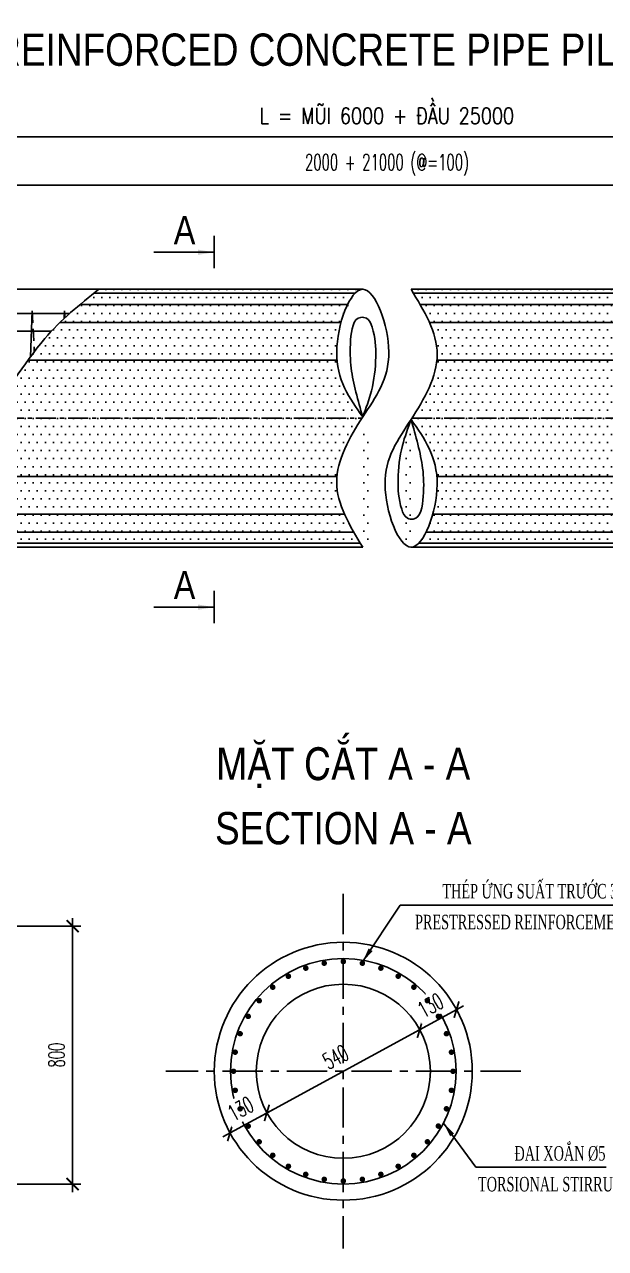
# Model space of a CAD drawing. Extents: x -687 to 808890, y -259 to 107959.
# Drawn here: x 801079 to 802880, y 101782 to 105580 of the extents above; entities that cross this region are included whole.
import ezdxf
from ezdxf.enums import TextEntityAlignment as Align

# ---------------------------------------------------------------- set-up
doc = ezdxf.new("R2010")
doc.units = 0
doc.header["$MEASUREMENT"] = 0
doc.header["$PDMODE"] = 3
doc.linetypes.add('CENTER', pattern=[2, 1.25, -0.25, 0.25, -0.25])
doc.linetypes.add('HIDDEN', pattern=[0.375, 0.25, -0.125])
doc.layers.get('0').update_dxf_attribs({"color": 3, "linetype": 'CONTINUOUS'})
doc.layers.get('DEFPOINTS').update_dxf_attribs({"linetype": 'CONTINUOUS'})
for name, color, linetype in [('Hatch', 5, 'CONTINUOUS'), ('Hidden', 4, 'HIDDEN'), ('Kich thuoc', 4, 'CONTINUOUS'), ('Net vang', 2, 'CONTINUOUS'), ('Text', 3, 'CONTINUOUS'), ('Thep chu', 1, 'CONTINUOUS'), ('Thep dai', 6, 'CONTINUOUS'), ('Tim', 8, 'CENTER')]:
    doc.layers.add(name, color=color, linetype=linetype)
doc.styles.add('Kichthuoc', font='romans.shx', dxfattribs={"width": 0.6})
doc.styles.get("Standard").update_dxf_attribs({"font": 'vntimeh.shx', "width": 0.65})
doc.styles.add('Ten', font='Vharialn.ttf')
doc.styles.add('THUONG', font='vnsimpleh.shx', dxfattribs={"width": 0.8})
doc.dimstyles.new('Dim 250', dxfattribs={"dimscale": 250, "dimtxt": 0.2, "dimasz": 0.15, "dimexe": 0.1, "dimexo": 0.1, "dimgap": 0.1, "dimtad": 1, "dimdec": 0, "dimlfac": -1, "dimzin": 0, "dimdsep": 46, "dimtxsty": 'Kichthuoc', "dimblk": 'ARCHTICK', "dimcen": 0.1, "dimdle": 0.1, "dimclrd": 4, "dimclre": 4, "dimclrt": 3, "dimadec": 0, "dimazin": 0, "dimtfac": 1, "dimtdec": 0, "dimtix": 1, "dimtmove": 2, "dimatfit": 3, "dimfxl": 1, "dimtfill": 1, "dimtolj": 1, "dimtzin": 0, "dimarcsym": 0})
doc.dimstyles.new('Le 250', dxfattribs={"dimscale": 250, "dimtxt": 0.22, "dimasz": 0.18, "dimexe": 0.1, "dimexo": 0.2, "dimgap": 0.1, "dimtad": 1, "dimdec": 0, "dimzin": 0, "dimdsep": 46, "dimtxsty": 'Kichthuoc', "dimblk": 'ARCHTICK', "dimcen": 0, "dimdle": 0.1, "dimclrd": 2, "dimclre": 2, "dimclrt": 256, "dimadec": 0, "dimazin": 0, "dimtfac": 1, "dimtdec": 0, "dimtix": 1, "dimtmove": 2, "dimatfit": 3, "dimfxl": 1, "dimtolj": 1, "dimtzin": 0, "dimarcsym": 0})

# ---------------------------------------------------------------- blocks, each defined once
blk = doc.blocks.new('_ArchTick')
at = {"color": 0, "linetype": 'ByBlock', "const_width": 0.15}
blk.add_lwpolyline([(-0.5, -0.5), (0.5, 0.5)], dxfattribs=at)
blk = doc.blocks.new('*D233')
at = {"layer": 'DEFPOINTS', "color": 0}
for p in [(801015.8, 102782.2), (801015.8, 101982.2), (801228, 101982.2)]:
    blk.add_point(p, dxfattribs=at)
at = {"layer": 'Kich thuoc', "color": 4, "lineweight": -2}
for p, q in [((801040.8, 102782.2), (801253, 102782.2)), ((801228, 102807.2), (801228, 101957.2)), ((801040.8, 101982.2), (801253, 101982.2))]:
    blk.add_line(p, q, dxfattribs=at)
at = {"layer": 'Kich thuoc', "color": 4, "lineweight": -2, "xscale": 37.5, "yscale": 37.5, "zscale": 37.5}
for p, rotation in [((801228, 102782.2), 90), ((801228, 101982.2), 270)]:
    blk.add_blockref('_ArchTick', p, dxfattribs=dict(at, rotation=rotation))
at = {"layer": 'Kich thuoc', "color": 3, "insert": (801178, 102382.2), "char_height": 50, "attachment_point": 5, "rotation": 90, "style": 'Kichthuoc', "bg_fill": 3, "box_fill_scale": 1.25, "bg_fill_color": 9, "bg_fill_true_color": 13158600, "bg_fill_transparency": 4010800}
blk.add_mtext('\\A1;800', dxfattribs=at)
blk = doc.blocks.new('*D239')
at = {"layer": 'Kich thuoc', "color": 4, "lineweight": -2}
for p, q in [((801694.1, 102128.8), (801852.2, 102214.9)), ((801842.2, 102181), (801842.2, 102181)), ((801728, 102118.8), (801728, 102118.8))]:
    blk.add_line(p, q, dxfattribs=at)
at = {"layer": 'Kich thuoc', "color": 4, "lineweight": -2, "xscale": 37.5, "yscale": 37.5, "zscale": 37.5}
for p, rotation in [((801830.2, 102203), 28.58698925842274), ((801716, 102140.8), 208.5869892584228)]:
    blk.add_blockref('_ArchTick', p, dxfattribs=dict(at, rotation=rotation))
at = {"layer": 'Kich thuoc', "color": 3, "insert": (801749.2, 102215.8), "char_height": 50, "attachment_point": 5, "rotation": 28.587, "style": 'Kichthuoc', "bg_fill": 3, "box_fill_scale": 1.25, "bg_fill_color": 9, "bg_fill_true_color": 13158600, "bg_fill_transparency": 11732736}
blk.add_mtext('\\A1;130', dxfattribs=at)
at = {"layer": 'DEFPOINTS', "color": 0}
for p in [(801830.2, 102203), (801830.2, 102203), (801716, 102140.8)]:
    blk.add_point(p, dxfattribs=at)
blk = doc.blocks.new('*D240')
at = {"layer": 'DEFPOINTS', "color": 0}
for p in [(802304.4, 102461.4), (802304.4, 102461.4), (801830.2, 102203)]:
    blk.add_point(p, dxfattribs=at)
at = {"layer": 'Kich thuoc', "color": 4, "lineweight": -2}
for p, q in [((801808.2, 102191), (802326.3, 102473.3)), ((802316.3, 102439.4), (802316.3, 102439.4)), ((801842.2, 102181), (801842.2, 102181))]:
    blk.add_line(p, q, dxfattribs=at)
at = {"layer": 'Kich thuoc', "color": 4, "lineweight": -2, "xscale": 37.5, "yscale": 37.5, "zscale": 37.5}
for p, rotation in [((802304.4, 102461.4), 28.58698925857877), ((801830.2, 102203), 208.5869892585787)]:
    blk.add_blockref('_ArchTick', p, dxfattribs=dict(at, rotation=rotation))
at = {"layer": 'Kich thuoc', "color": 3, "insert": (802043.4, 102376.1), "char_height": 50, "attachment_point": 5, "rotation": 28.587, "style": 'Kichthuoc', "bg_fill": 3, "box_fill_scale": 1.25, "bg_fill_color": 9, "bg_fill_true_color": 13158600, "bg_fill_transparency": 11732736}
blk.add_mtext('\\A1;540', dxfattribs=at)
blk = doc.blocks.new('*D241')
at = {"layer": 'Kich thuoc', "color": 4, "lineweight": -2}
for p, q in [((802282.4, 102449.4), (802440.5, 102535.5)), ((802430.5, 102501.6), (802430.5, 102501.6)), ((802316.3, 102439.4), (802316.3, 102439.4))]:
    blk.add_line(p, q, dxfattribs=at)
at = {"layer": 'Kich thuoc', "color": 4, "lineweight": -2, "xscale": 37.5, "yscale": 37.5, "zscale": 37.5}
for p, rotation in [((802418.5, 102523.6), 28.58698925876108), ((802304.4, 102461.4), 208.5869892587611)]:
    blk.add_blockref('_ArchTick', p, dxfattribs=dict(at, rotation=rotation))
at = {"layer": 'Kich thuoc', "color": 3, "insert": (802337.5, 102536.4), "char_height": 50, "attachment_point": 5, "rotation": 28.587, "style": 'Kichthuoc', "bg_fill": 3, "box_fill_scale": 1.25, "bg_fill_color": 9, "bg_fill_true_color": 13158600, "bg_fill_transparency": 4010800}
blk.add_mtext('\\A1;130', dxfattribs=at)
at = {"layer": 'DEFPOINTS', "color": 0}
for p in [(802418.5, 102523.6), (802418.5, 102523.6), (802304.4, 102461.4)]:
    blk.add_point(p, dxfattribs=at)
blk = doc.blocks.new('*D262')
at = {"layer": 'DEFPOINTS', "color": 0}
for p in [(805602.5, 105231.2), (798802.5, 104758.3), (805602.5, 104758.3)]:
    blk.add_point(p, dxfattribs=at)
at = {"layer": 'Kich thuoc', "color": 4, "lineweight": -2}
for p, q in [((798802.5, 104783.3), (798802.5, 105256.2)), ((805602.5, 104783.3), (805602.5, 105256.2)), ((798777.5, 105231.2), (805627.5, 105231.2))]:
    blk.add_line(p, q, dxfattribs=at)
at = {"layer": 'Kich thuoc', "color": 4, "lineweight": -2, "xscale": 37.5, "yscale": 37.5, "zscale": 37.5, "rotation": 180}
blk.add_blockref('_ArchTick', (798802.5, 105231.2), dxfattribs=at)
at = {"layer": 'Kich thuoc', "color": 4, "lineweight": -2, "xscale": 37.5, "yscale": 37.5, "zscale": 37.5}
blk.add_blockref('_ArchTick', (805602.5, 105231.2), dxfattribs=at)
at = {"layer": 'Kich thuoc', "color": 3, "insert": (802202.5, 105296.7), "char_height": 50, "attachment_point": 5, "style": 'THUONG', "bg_fill": 3, "box_fill_scale": 1.25, "bg_fill_color": 9, "bg_fill_true_color": 13158600, "bg_fill_transparency": 3756044}
blk.add_mtext('\\A1;l = mòi 6000 + ®Çu 25000', dxfattribs=at)
blk = doc.blocks.new('*D263')
at = {"layer": 'DEFPOINTS', "color": 0}
for p in [(803602.5, 105081.2), (800802.5, 104758.3), (803602.5, 104758.3)]:
    blk.add_point(p, dxfattribs=at)
at = {"layer": 'Kich thuoc', "color": 4, "lineweight": -2}
for p, q in [((800802.5, 104783.3), (800802.5, 105106.2)), ((803602.5, 104783.3), (803602.5, 105106.2)), ((800777.5, 105081.2), (803627.5, 105081.2))]:
    blk.add_line(p, q, dxfattribs=at)
at = {"layer": 'Kich thuoc', "color": 4, "lineweight": -2, "xscale": 37.5, "yscale": 37.5, "zscale": 37.5, "rotation": 180}
blk.add_blockref('_ArchTick', (800802.5, 105081.2), dxfattribs=at)
at = {"layer": 'Kich thuoc', "color": 4, "lineweight": -2, "xscale": 37.5, "yscale": 37.5, "zscale": 37.5}
blk.add_blockref('_ArchTick', (803602.5, 105081.2), dxfattribs=at)
at = {"layer": 'Kich thuoc', "color": 3, "insert": (802202.5, 105144.3), "char_height": 50, "attachment_point": 5, "style": 'Kichthuoc', "bg_fill": 3, "box_fill_scale": 1.25, "bg_fill_color": 9, "bg_fill_true_color": 13158600, "bg_fill_transparency": 13899132}
blk.add_mtext('\\A1;2000 + 21000 (@=100)', dxfattribs=at)

msp = doc.modelspace()

# ---------------------------------------------------------------- hatches: boundary and pattern name
at = {"layer": 'Hatch'}
h = msp.add_hatch(dxfattribs=at)
h.set_pattern_fill('DOTS', color=11, scale=400, style=0)
h.set_pattern_definition([(180, (1604493.353, -6367.07), (-12.5, 25), [0, -25])])
edge = h.paths.add_edge_path()
edge.add_spline(control_points=[(802156.4, 103976.6), (802147.1, 103965.1), (802097.3, 103930.7), (802006.4, 104183.2), (802086.7, 104296.6), (802127.5, 104354.3)], knot_values=[811.110562, 811.110562, 811.110562, 811.110562, 862.881742, 1073.007423, 1290.557934, 1290.557934, 1290.557934, 1290.557934], degree=3, periodic=0)
edge.add_line((802127.5, 103958.3), (800512.3, 103958.3))
edge.add_line((802127.5, 104758.3), (801309, 104758.3))
edge.add_spline(control_points=[(801309, 104758.3), (801250, 104710.9), (801110.3, 104598.6), (800980.1, 104339.3), (800648, 104264.7), (800560.2, 104066.4), (800512.3, 103958.3)], knot_values=[0, 0, 0, 0, 226.398441, 536.414113, 815.347417, 1150.174082, 1150.174082, 1150.174082, 1150.174082], degree=3, periodic=0)
edge.add_spline(control_points=[(802127.5, 104758.3), (802087.2, 104691.6), (802006.4, 104558.3), (802093.1, 104405.8), (802140.1, 104335.1), (802146.3, 104325.7)], knot_values=[0, 0, 0, 0, 217.550511, 435.101022, 468.730043, 468.730043, 468.730043, 468.730043], degree=3, periodic=0)
h = msp.add_hatch(dxfattribs=at)
h.set_pattern_fill('DOTS', color=11, scale=400, style=0)
h.set_pattern_definition([(0, (-88.28, -6367.07), (12.5, 25), [0, -25])])
edge = h.paths.add_edge_path()
edge.add_spline(control_points=[(802248.7, 103976.6), (802258, 103965.1), (802307.8, 103930.7), (802398.7, 104183.2), (802318.4, 104296.6), (802277.5, 104354.3)], knot_values=[811.110562, 811.110562, 811.110562, 811.110562, 862.881742, 1073.007423, 1290.557934, 1290.557934, 1290.557934, 1290.557934], degree=3, periodic=0)
edge.add_line((802277.5, 103958.3), (803892.8, 103958.3))
edge.add_line((802277.5, 104758.3), (803096.1, 104758.3))
edge.add_spline(control_points=[(803096.1, 104758.3), (803155.1, 104710.9), (803294.8, 104598.6), (803425, 104339.3), (803757, 104264.7), (803844.9, 104066.4), (803892.8, 103958.3)], knot_values=[0, 0, 0, 0, 226.398441, 536.414113, 815.347417, 1150.174082, 1150.174082, 1150.174082, 1150.174082], degree=3, periodic=0)
edge.add_spline(control_points=[(802277.5, 104758.3), (802317.9, 104691.6), (802398.6, 104558.3), (802312, 104405.8), (802265, 104335.1), (802258.8, 104325.7)], knot_values=[0, 0, 0, 0, 217.550511, 435.101022, 468.730043, 468.730043, 468.730043, 468.730043], degree=3, periodic=0)

# ---------------------------------------------------------------- linework, layer by layer
for p, q in [((798782.5, 104758.3), (802127.5, 104758.3)), ((802277.5, 104758.3), (805587.5, 104758.3)), ((798782.5, 103958.3), (802127.5, 103958.3)), ((802277.5, 103958.3), (805587.5, 103958.3))]:
    msp.add_line(p, q)
msp.add_circle((802067.3, 102332.2), 270)
at = {"layer": 'Hatch', "color": 9}
for p, q in [((802103.9, 104746.3), (801294.2, 104746.3)), ((802284.8, 104746.3), (803110.9, 104746.3)), ((802080.6, 104711.4), (801251.4, 104711.4)), ((802305.4, 104711.4), (803153.7, 104711.4)), ((802060.2, 104655.7), (801189, 104655.7)), ((802334.1, 104655.7), (803216.1, 104655.7)), ((802047.7, 104538.8), (801090.1, 104538.8)), ((802357.5, 104538.8), (803314.9, 104538.8)), ((802047.6, 104177.7), (800632.4, 104177.7)), ((802357.4, 104177.7), (803772.7, 104177.7)), ((802071, 104060.8), (800559.7, 104060.8)), ((802344.9, 104060.8), (803845.4, 104060.8)), ((802099.7, 104005.1), (800533.3, 104005.1)), ((802324.5, 104005.1), (803871.8, 104005.1)), ((802120.3, 103970.2), (800517.6, 103970.2)), ((802301.2, 103970.2), (803887.5, 103970.2))]:
    msp.add_line(p, q, dxfattribs=at)
at = {"layer": 'Hidden', "ltscale": 150}
for p, q in [((801102.5, 104691.7), (801109.1, 104564.7)), ((801202.5, 104691.7), (801203.7, 104669.6))]:
    msp.add_line(p, q, dxfattribs=at)
at = {"layer": 'Kich thuoc'}
msp.add_line((801161.9, 104628.3), (798802.5, 104628.3), dxfattribs=at)
at = {"layer": 'Net vang'}
for points, knots in [([(801309, 104758.3), (801250, 104710.9), (801110.3, 104598.6), (800980.1, 104339.3), (800648, 104264.7), (800560.2, 104066.4), (800512.3, 103958.3)], [0, 0, 0, 0, 226.398441, 536.414113, 815.347417, 1150.174082, 1150.174082, 1150.174082, 1150.174082]), ([(802127.5, 103958.3), (802087.2, 104024.9), (802006.4, 104158.2), (802127.1, 104370.5), (802248.9, 104531.4), (802127.3, 104869.3), (802006.4, 104533.3), (802086.7, 104419.9), (802127.5, 104362.2)], [0, 0, 0, 0, 217.550511, 435.101022, 652.651533, 862.881742, 1073.007423, 1290.557934, 1290.557934, 1290.557934, 1290.557934]), ([(802277.5, 104758.3), (802317.9, 104691.6), (802398.6, 104558.3), (802278, 104346), (802156.1, 104185.1), (802277.8, 103847.2), (802398.7, 104183.2), (802318.4, 104296.6), (802277.5, 104354.3)], [0, 0, 0, 0, 217.550511, 435.101022, 652.651533, 862.881742, 1073.007423, 1290.557934, 1290.557934, 1290.557934, 1290.557934]), ([(802127.5, 104362.2), (802112.8, 104413.7), (802089.7, 104494.3), (802086.9, 104589.5), (802098.1, 104676.4), (802146.2, 104669.3), (802165.6, 104619.5), (802171, 104544.7), (802159.7, 104448.7), (802137.4, 104388.8), (802127.5, 104362.2)], [0, 0, 0, 0, 155.255889, 243.008911, 319.962243, 337.767249, 370.835349, 463.424431, 569.804282, 654.888435, 654.888435, 654.888435, 654.888435]), ([(802277.5, 104354.3), (802292.3, 104302.8), (802315.4, 104222.2), (802318.2, 104127), (802307, 104040.1), (802258.9, 104047.2), (802239.4, 104097), (802234.1, 104171.8), (802245.4, 104267.8), (802267.6, 104327.7), (802277.5, 104354.3)], [0, 0, 0, 0, 155.255889, 243.008911, 319.962243, 337.767249, 370.835349, 463.424431, 569.804282, 654.888435, 654.888435, 654.888435, 654.888435])]:
    msp.add_open_spline(points, degree=3, knots=knots, dxfattribs=at)
at = {"layer": 'Thep chu'}
for p, q in [((801667.2, 104923.9), (801667.2, 104823.9)), ((801218.8, 104683.3), (798821.5, 104683.3)), ((801667.2, 103822.7), (801667.2, 103722.7))]:
    msp.add_line(p, q, dxfattribs=at)
at = {"layer": 'Thep chu', "const_width": 8.56}
for points in [[(801946.8, 102650.6, 1), (801954.9, 102653.5, 1)], [(802004, 102666.7, 1), (802012.4, 102668.1, 1)], [(802063, 102672.6, 1), (802071.6, 102672.6, 1)], [(802122.2, 102668.1, 1), (802130.6, 102666.7, 1)], [(802179.7, 102653.5, 1), (802187.7, 102650.6, 1)], [(801893.4, 102624.8, 1), (801900.8, 102629.1, 1)], [(802233.8, 102629.1, 1), (802241.2, 102624.8, 1)], [(801845.2, 102590.2, 1), (801851.8, 102595.7, 1)], [(801803.8, 102547.7, 1), (801809.3, 102554.3, 1)], [(801770.3, 102498.7, 1), (801774.6, 102506.1, 1)], [(801745.9, 102444.6, 1), (801748.9, 102452.6, 1)], [(801731.3, 102387.1, 1), (801732.8, 102395.5, 1)], [(802401.8, 102395.5, 1), (802403.3, 102387.1, 1)], [(801726.9, 102327.9, 1), (801726.9, 102336.4, 1)], [(802407.7, 102336.4, 1), (802407.7, 102327.9, 1)], [(802403.3, 102277.3, 1), (802401.8, 102268.8, 1)], [(802388.6, 102219.8, 1), (802385.7, 102211.7, 1)], [(802364.2, 102165.7, 1), (802359.9, 102158.3, 1)], [(802330.8, 102116.6, 1), (802325.3, 102110.1, 1)], [(801851.8, 102068.7, 1), (801845.2, 102074.2, 1)], [(802289.4, 102074.2, 1), (802282.8, 102068.7, 1)], [(801900.8, 102035.2, 1), (801893.4, 102039.5, 1)], [(801954.9, 102010.8, 1), (801946.8, 102013.8, 1)], [(802187.7, 102013.8, 1), (802179.7, 102010.8, 1)], [(802241.2, 102039.5, 1), (802233.8, 102035.2, 1)], [(802012.4, 101996.2, 1), (802004, 101997.7, 1)], [(802071.6, 101991.8, 1), (802063, 101991.8, 1)], [(802130.6, 101997.7, 1), (802122.2, 101996.2, 1)]]:
    msp.add_lwpolyline(points, format="xyb", close=True, dxfattribs=at)
at = {"layer": 'Thep dai'}
for p, q in [((801102.5, 104691.7), (801097.3, 104548.7)), ((801202.5, 104691.7), (801201.7, 104667.7))]:
    msp.add_line(p, q, dxfattribs=at)
msp.add_circle((802067.3, 102332.2), 350, dxfattribs=at)
at = {"layer": 'Tim', "ltscale": 50}
for p, q in [((798013.7, 104358.3), (802125, 104358.3)), ((802280.1, 104358.3), (805644.9, 104358.3))]:
    msp.add_line(p, q, dxfattribs=at)

# ---------------------------------------------------------------- texts
at = {"layer": 'Text', "color": 3, "style": 'Ten'}
for s, height, p in [('prestressed reinforced concrete pipe pile D800-540, L= 31m (1:25)', 100, (802202.5, 105451.9)), ('A', 87.5, (801575, 104898.3)), ('A', 87.5, (801575, 103797.1)), ('mÆt c¾t A - A', 100, (802067.3, 103236.4)), ('Section A - A', 100, (802067.3, 103036.4))]:
    msp.add_text(s, height=height, dxfattribs=at).set_placement(p, align=Align.CENTER)
at = {"layer": 'Text', "width": 0.65}
for s, p in [('thÐp øng suÊt tr\xadíc 36%%c10.7', (802711.3, 102868.4)), ('prestressed reinforcement 36%%c10.7', (802711.3, 102772.7)), ('®ai xo¾n %%C5', (802739.1, 102055)), ('torsional stirrup %%C5', (802739.1, 101959.4))]:
    msp.add_text(s, height=45, dxfattribs=at).set_placement(p, align=Align.CENTER)

# ---------------------------------------------------------------- dimensions: what is measured, and where the dimension line sits
at = {"layer": 'Kich thuoc'}
dim = msp.add_linear_dim(base=(801228, 101982.2), p1=(801015.8, 102782.2), p2=(801015.8, 101982.2), angle=90, dimstyle='Dim 250', dxfattribs=at)
dim.commit()
dim.dimension.update_dxf_attribs({"geometry": '*D233', "text_midpoint": (801178, 102382.2)})

# ---------------------------------------------------------------- leaders
at = {"layer": 'Kich thuoc', "color": 1}
for points in [[(801666.6, 104873.3), (801480.1, 104873.3)], [(801666.6, 103772.1), (801480.1, 103772.1)]]:
    msp.add_leader(points, dimstyle='Le 250', override={"dimasz": 0.2, "dimclrd": 1}, dxfattribs=at)
at = {"layer": 'Kich thuoc'}
for points in [[(802127.1, 102671.6), (802243.4, 102848), (802825.8, 102848)], [(803334.6, 102659.7), (803077.1, 102848), (802825.8, 102848)], [(802378, 102171), (802478.5, 102034.7), (802882.2, 102034.7)]]:
    msp.add_leader(points, dimstyle='Le 250', override={"dimtad": 0}, dxfattribs=at)

# ---------------------------------------------------------------- next in the draw order: dimensions: what is measured, and where the dimension line sits
dim = msp.add_linear_dim(base=(805602.5, 105231.2), p1=(798802.5, 104758.3), p2=(805602.5, 104758.3), text='l = mòi 6000 + ®Çu 25000', dimstyle='Dim 250', override={"dimtxsty": 'THUONG'}, dxfattribs=at)
dim.commit()
dim.dimension.update_dxf_attribs({"geometry": '*D262', "text_midpoint": (802202.5, 105296.7)})
dim = msp.add_aligned_dim(p1=(801716, 102140.8), p2=(801830.2, 102203), distance=0, dimstyle='Dim 250', dxfattribs=at)
dim.commit()
dim.dimension.update_dxf_attribs({"geometry": '*D239', "text_midpoint": (801749.2, 102215.8)})

# ---------------------------------------------------------------- next in the draw order: linework, layer by layer
at = {"layer": 'Thep chu', "const_width": 8.56}
for points in [[(801732.8, 102268.8, 1), (801731.3, 102277.3, 1)], [(801748.9, 102211.7, 1), (801745.9, 102219.8, 1)], [(801774.6, 102158.3, 1), (801770.3, 102165.7, 1)], [(801809.3, 102110.1, 1), (801803.8, 102116.6, 1)]]:
    msp.add_lwpolyline(points, format="xyb", close=True, dxfattribs=at)

# ---------------------------------------------------------------- next in the draw order: dimensions: what is measured, and where the dimension line sits
at = {"layer": 'Kich thuoc'}
dim = msp.add_linear_dim(base=(803602.5, 105081.2), p1=(800802.5, 104758.3), p2=(803602.5, 104758.3), text='2000 + 21000 (@=100)', dimstyle='Dim 250', dxfattribs=at)
dim.commit()
dim.dimension.update_dxf_attribs({"geometry": '*D263', "text_midpoint": (802202.5, 105144.3)})
dim = msp.add_aligned_dim(p1=(801830.2, 102203), p2=(802304.4, 102461.4), distance=0, dimstyle='Dim 250', dxfattribs=at)
dim.commit()
dim.dimension.update_dxf_attribs({"geometry": '*D240', "text_midpoint": (802043.4, 102376.1)})

# ---------------------------------------------------------------- next in the draw order: linework, layer by layer
at = {"layer": 'Tim', "ltscale": 100}
for p, q in [((802067.3, 102882.2), (802067.3, 101782.2)), ((802617.3, 102332.2), (801517.3, 102332.2))]:
    msp.add_line(p, q, dxfattribs=at)

# ---------------------------------------------------------------- next in the draw order: dimensions: what is measured, and where the dimension line sits
at = {"layer": 'Kich thuoc'}
dim = msp.add_aligned_dim(p1=(802304.4, 102461.4), p2=(802418.5, 102523.6), distance=0, dimstyle='Dim 250', dxfattribs=at)
dim.commit()
dim.dimension.update_dxf_attribs({"geometry": '*D241', "text_midpoint": (802337.5, 102536.4)})

# ---------------------------------------------------------------- next in the draw order: linework, layer by layer
msp.add_circle((802067.3, 102332.2), 400)
at = {"layer": 'Thep chu', "const_width": 8.56}
for points in [[(802282.8, 102595.7, 1), (802289.4, 102590.2, 1)], [(802325.3, 102554.3, 1), (802330.8, 102547.7, 1)], [(802359.9, 102506.1, 1), (802364.2, 102498.7, 1)], [(802385.7, 102452.6, 1), (802388.6, 102444.6, 1)]]:
    msp.add_lwpolyline(points, format="xyb", close=True, dxfattribs=at)

doc.saveas('drawing.dxf')
